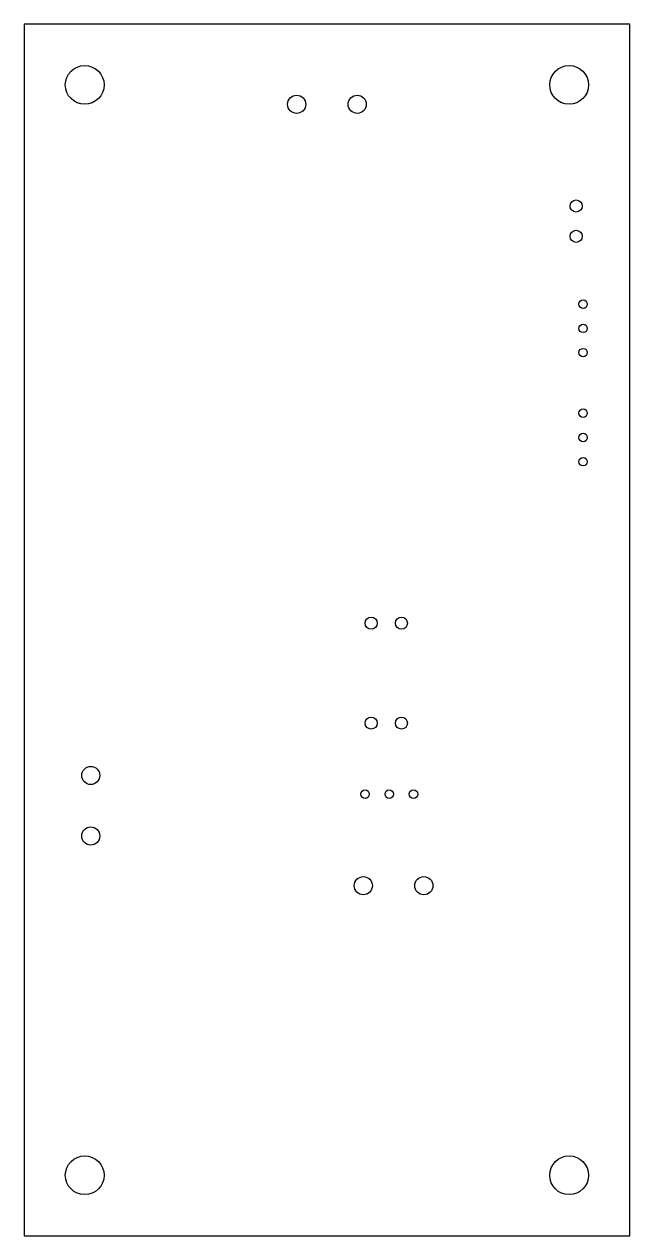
# Model space of a CAD drawing. Header units: millimetres. Extents: x 0 to 50, y 0 to 100.
import ezdxf

# ---------------------------------------------------------------- set-up
doc = ezdxf.new("R2010")
doc.units = ezdxf.units.MM

msp = doc.modelspace()

# ---------------------------------------------------------------- linework, layer by layer
msp.add_lwpolyline([(0, 0), (50, 0), (50, 100), (0, 100)], close=True)
for centre, radius in [((4.994, 94.994), 1.6), ((44.994, 94.994), 1.6), ((22.494, 93.394), 0.75), ((27.494, 93.394), 0.75), ((45.569, 84.994), 0.5), ((45.569, 82.494), 0.5), ((46.144, 76.894), 0.35), ((46.144, 74.894), 0.35), ((46.144, 72.894), 0.35), ((46.144, 67.894), 0.35), ((46.144, 65.894), 0.35), ((46.144, 63.894), 0.35), ((28.644, 50.569), 0.5), ((31.144, 50.569), 0.5), ((28.644, 42.319), 0.5), ((31.144, 42.319), 0.5), ((5.494, 37.994), 0.75), ((28.144, 36.444), 0.35), ((30.144, 36.444), 0.35), ((32.144, 36.444), 0.35), ((5.494, 32.994), 0.75), ((27.994, 28.894), 0.75), ((32.994, 28.894), 0.75), ((4.994, 4.994), 1.6), ((44.994, 4.994), 1.6)]:
    msp.add_circle(centre, radius)

doc.saveas('drawing.dxf')
